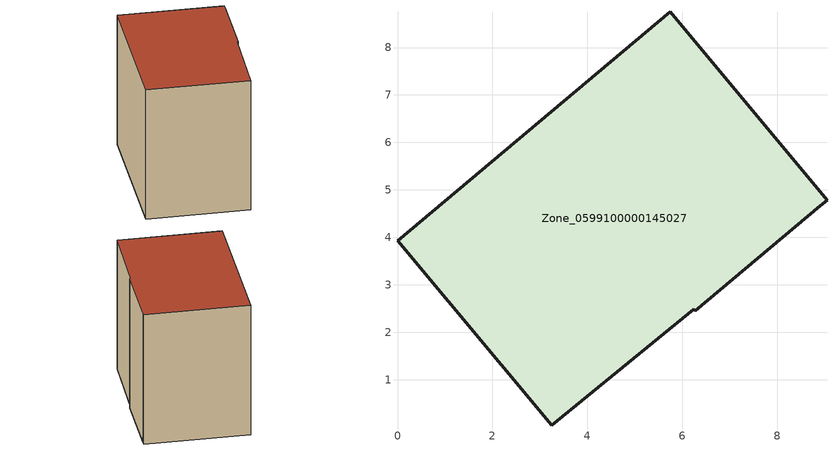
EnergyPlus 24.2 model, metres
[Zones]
Zone_0599100000145027
 floor ground (C_G): 0,3.93 5.74,8.75 9.04,4.78 8.91,4.67 6.27,2.45 6.24,2.49 3.25,0.05 z0
 wall outside (C_F): 5.74,8.75 0,3.93 3.25,0.05 6.24,2.49 6.27,2.45 8.91,4.67 9.04,4.78 5.74,8.75 z0:7.01
 roof outside (C_R): 8.91,4.67 9.04,4.78 5.74,8.75 0,3.93 3.25,0.05 6.24,2.49 6.27,2.45 z7.01
[BUILDING]
Pand.0599100000145027: North Axis=0; Terrain=City; Loads Convergence Tolerance Value=0.04; Temperature Convergence Tolerance Value=0.4; Solar Distribution=FullExterior; Maximum Number of Warmup Days=25; Minimum Number of Warmup Days=1
[Site:Location]
Rotterdam.The.Hague.AP_ZH_NLD Design_Conditions: Latitude=51.96; Longitude=4.45; Time Zone=1; Elevation=-4.5
[SITE:GROUNDTEMPERATURE:BUILDINGSURFACE]
18, 18, 18, 18, 18, 18, 18, 18, 18, 18, 18, 18
[MATERIAL] Thermal Absorptance=0.9; Solar Absorptance=0.7; Visible Absorptance=0.7
Name | Roughness | Thickness | Conductivity | Density | Specific Heat
G.TC.1946 | MediumSmooth | 0.15 | 1 | 540 | 1210
F.TC.1946 | Rough | 0.3 | 0.857143 | 1920 | 840
R.TC.1946 | MediumRough | 0.2 | 0.909091 | 1500 | 1000
[CONSTRUCTION]
C_G: G.TC.1946
C_F: F.TC.1946
C_R: R.TC.1946
[ZONE]
Zone_0599100000145027: Type=1; Multiplier=1; Ceiling Height=Autocalculate; Volume=Autocalculate; Floor Area=autocalculate; Part of Total Floor Area=Yes
[ZONEINFILTRATION:DESIGNFLOWRATE]
Infil_Zone_0599100000145027: Zone or ZoneList or Space or SpaceList=Zone_0599100000145027; Schedule=AlwaysOn; Design Flow Rate Calculation Method=Flow/Area; Flow Rate per Floor Area=0.003; Constant Term Coefficient=1; Temperature Term Coefficient=0; Velocity Term Coefficient=0; Velocity Squared Term Coefficient=0
[HVACTEMPLATE:ZONE:IDEALLOADSAIRSYSTEM]
Zone_0599100000145027: Maximum Heating Supply Air Temperature=50; Minimum Cooling Supply Air Temperature=13; Maximum Heating Supply Air Humidity Ratio=0.0156; Minimum Cooling Supply Air Humidity Ratio=0.0077; Heating Limit=NoLimit; Cooling Limit=NoLimit; Dehumidification Control Type=ConstantSensibleHeatRatio; Cooling Sensible Heat Ratio=0.7; Dehumidification Setpoint=60; Humidification Control Type=None; Humidification Setpoint=30; Outdoor Air Method=None; Outdoor Air Flow Rate per Person=0.00944; Outdoor Air Flow Rate per Zone Floor Area=0; Outdoor Air Flow Rate per Zone=0; Demand Controlled Ventilation Type=None; Outdoor Air Economizer Type=NoEconomizer; Heat Recovery Type=None; Sensible Heat Recovery Effectiveness=0.7; Latent Heat Recovery Effectiveness=0.65
[ZONECONTROL:THERMOSTAT]
ThermostatControl_Zone_0599100000145027: Zone or ZoneList=Zone_0599100000145027; Control Type Schedule=DualSetpointControlType; Control 1=Thermostat_Zone_0599100000145027; Temperature Difference Between Cutout And Setpoint=0
[THERMOSTATSETPOINT:DUALSETPOINT]
Thermostat_Zone_0599100000145027: Heating Setpoint Temperature Schedule=HeatingSetpoint_Zone_0599100000145027; Cooling Setpoint Temperature Schedule=CoolingSetpoint_Zone_0599100000145027
[SCHEDULE:COMPACT]
HeatingSetpoint_Zone_0599100000145027: Through: 12/31, For: AllDays, Until: 24:00, 21
CoolingSetpoint_Zone_0599100000145027: Through: 12/31, For: AllDays, Until: 24:00, 24
DualSetpointControlType: Through: 12/31, For: AllDays, Until: 24:00, 4
AlwaysOn: Through: 12/31, For: AllDays, Until: 24:00, 1
